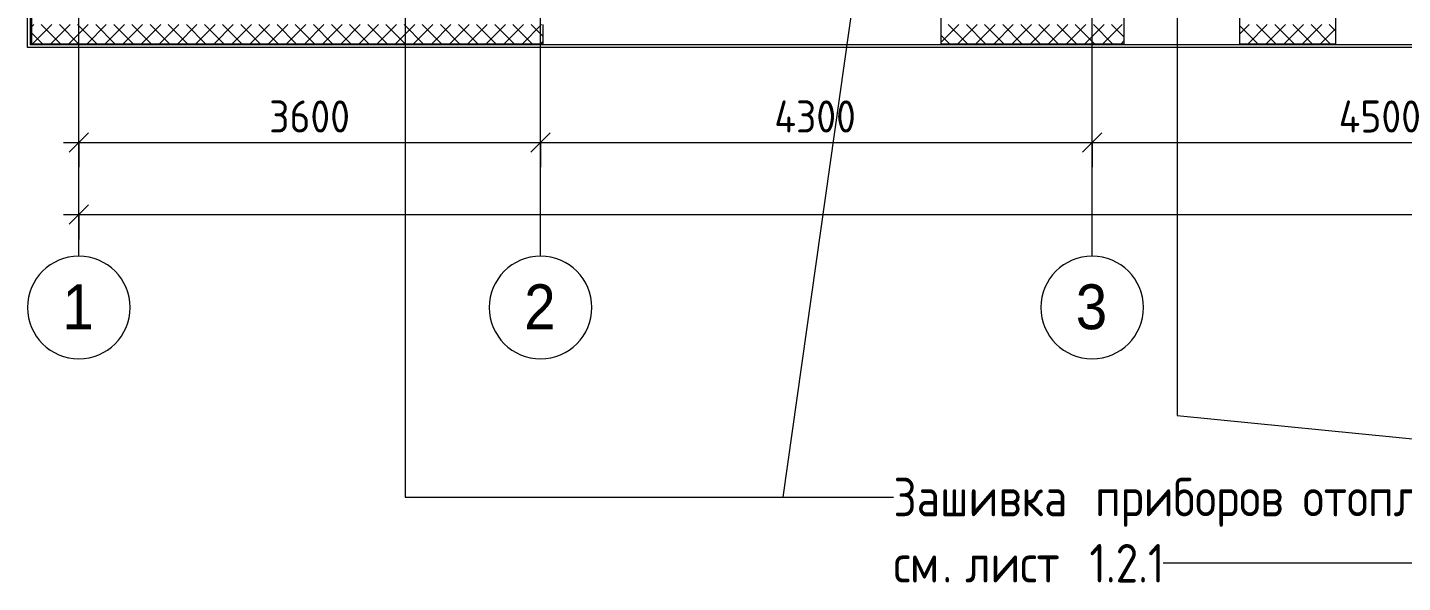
# Model space of a CAD drawing. Header units: millimetres. Extents: x -7229 to 193500, y -8553 to 29000.
# Drawn here: x 135483 to 146202, y -4450 to -123 of the extents above; entities that cross this region are included whole.
import ezdxf

# ---------------------------------------------------------------- set-up
doc = ezdxf.new("R2010")
doc.units = ezdxf.units.MM
for name, color, linetype, lineweight in [('A-ANNO-DIMS', 7, 'Continuous', 9), ('A-ANNO-DIMS-100', 7, 'Continuous', 9), ('A-WALL-1', 7, 'Continuous', 9), ('A-WALL-4', 7, 'Continuous', 13), ('G-ANNO-TEXT', 7, 'Continuous', 9), ('Оси', 7, 'Continuous', 9), ('Оси-1', 7, 'Continuous', 20)]:
    doc.layers.add(name, color=color, linetype=linetype, lineweight=lineweight)
doc.styles.add('Arial_1', font='arial.ttf', dxfattribs={"width": 0.9, "height": 350})
doc.styles.add('GOST Common_1', font='GOST_Common.ttf', dxfattribs={"width": 0.9, "height": 300})
doc.styles.add('ISOCPEUR_1', font='isocpeur.ttf', dxfattribs={"width": 0.9, "height": 250})
doc.dimstyles.new('ISO-2_5_0_9К_БОЛЬШОЙ', dxfattribs={"dimscale": 304.8, "dimtxt": 248.995294, "dimasz": 0.492126, "dimexe": 0.393701, "dimexo": 0.984252, "dimgap": 0, "dimtad": 1, "dimdec": 0, "dimrnd": 10, "dimzin": 0, "dimdsep": 46, "dimtxsty": 'ISOCPEUR_1', "dimblk1": 'OBLIQUE', "dimblk2": 'OBLIQUE', "dimsah": 1, "dimcen": 0.09, "dimdle": 0.393701, "dimazin": 0, "dimtfac": 1, "dimtdec": 4, "dimtix": 1, "dimtmove": 0, "dimatfit": 3, "dimfxl": 1, "dimtvp": 1, "dimtolj": 1, "dimtzin": 0, "dimarcsym": 2})

# ---------------------------------------------------------------- blocks, each defined once
blk = doc.blocks.new('Ось сетки - D8-29747960-План зашивки приборов отопления в осях 1-12')
at = {"layer": 'Оси-1'}
for start, end in [(360, 180), (180, 360)]:
    blk.add_arc((0, 0), 4, start, end, dxfattribs=at)
blk = doc.blocks.new('DIMBLOCK2-План зашивки приборов отопления в осях 1-12')
at = {"layer": 'A-ANNO-DIMS-100'}
for p, q in [((135883, -1213), (135883, -899)), ((139483, -1213), (139483, -899)), ((135763, -1019), (139483, -1019)), ((135883, -1019), (135883, -1213)), ((139483, -1019), (139483, -1213))]:
    blk.add_line(p, q, dxfattribs=at)
at = {"layer": 'A-ANNO-DIMS-100', "lineweight": 20}
for p, q in [((135883, -1019), (135958, -944)), ((139483, -1019), (139558, -944)), ((135883, -1019), (135808, -1094)), ((139483, -1019), (139408, -1094))]:
    blk.add_line(p, q, dxfattribs=at)
at = {"layer": 'A-ANNO-DIMS-100', "color": 0, "insert": (137367, -692), "char_height": 250, "width": 758.48, "attachment_point": 1, "line_spacing_factor": 1.149209, "style": 'ISOCPEUR_1'}
blk.add_mtext('3600', dxfattribs=at)
blk = doc.blocks.new('_Oblique')
at = {"color": 0, "linetype": 'ByBlock', "lineweight": -2}
blk.add_line((-0.5, -0.5), (0.5, 0.5), dxfattribs=at)
blk = doc.blocks.new('DIMBLOCK3-План зашивки приборов отопления в осях 1-12')
at = {"layer": 'A-ANNO-DIMS-100'}
for p, q in [((139483, -1213), (139483, -899)), ((143783, -1213), (143783, -899)), ((139483, -1019), (143783, -1019)), ((139483, -1019), (139483, -1213)), ((143783, -1019), (143783, -1213))]:
    blk.add_line(p, q, dxfattribs=at)
at = {"layer": 'A-ANNO-DIMS-100', "lineweight": 20}
for p, q in [((139483, -1019), (139558, -944)), ((143783, -1019), (143858, -944)), ((139483, -1019), (139408, -1094)), ((143783, -1019), (143708, -1094))]:
    blk.add_line(p, q, dxfattribs=at)
at = {"layer": 'A-ANNO-DIMS-100', "color": 0, "insert": (141305, -692), "char_height": 250, "width": 787.21, "attachment_point": 1, "line_spacing_factor": 1.149209, "style": 'ISOCPEUR_1'}
blk.add_mtext('4300', dxfattribs=at)
blk = doc.blocks.new('DIMBLOCK4-План зашивки приборов отопления в осях 1-12')
at = {"layer": 'A-ANNO-DIMS-100'}
for p, q in [((143783, -1213), (143783, -899)), ((148283, -1213), (148283, -899)), ((143783, -1019), (148283, -1019)), ((143783, -1019), (143783, -1213)), ((148283, -1019), (148283, -1213))]:
    blk.add_line(p, q, dxfattribs=at)
at = {"layer": 'A-ANNO-DIMS-100', "lineweight": 20}
for p, q in [((143783, -1019), (143858, -944)), ((148283, -1019), (148358, -944)), ((143783, -1019), (143708, -1094)), ((148283, -1019), (148208, -1094))]:
    blk.add_line(p, q, dxfattribs=at)
at = {"layer": 'A-ANNO-DIMS-100', "color": 0, "insert": (145705, -692), "char_height": 250, "width": 787.21, "attachment_point": 1, "line_spacing_factor": 1.149209, "style": 'ISOCPEUR_1'}
blk.add_mtext('4500', dxfattribs=at)
blk = doc.blocks.new('DIMBLOCK26-План зашивки приборов отопления в осях 1-12')
at = {"layer": 'A-ANNO-DIMS-100'}
for p, q in [((135883, -1775), (135883, -1461)), ((174083, -1775), (174083, -1461)), ((135763, -1581), (174203, -1581)), ((135883, -1581), (135883, -1775)), ((174083, -1581), (174083, -1775))]:
    blk.add_line(p, q, dxfattribs=at)
at = {"layer": 'A-ANNO-DIMS-100', "lineweight": 20}
for p, q in [((135883, -1581), (135808, -1656)), ((135883, -1581), (135958, -1506)), ((174083, -1581), (174008, -1656)), ((174083, -1581), (174158, -1506))]:
    blk.add_line(p, q, dxfattribs=at)
at = {"layer": 'A-ANNO-DIMS-100', "color": 0, "insert": (154588, -1254), "char_height": 250, "width": 948.1, "attachment_point": 1, "line_spacing_factor": 1.149209, "style": 'ISOCPEUR_1'}
blk.add_mtext('38200', dxfattribs=at)

msp = doc.modelspace()

# ---------------------------------------------------------------- hatches: boundary and pattern name
at = {"layer": 'A-WALL-1'}
h = msp.add_hatch(dxfattribs=at)
h.set_pattern_fill('FP_119', color=256, style=0, pattern_type=2)
h.set_pattern_definition([(45, (135772.9, 0), (-70.71068, 70.71068), []), (135, (135772.9, 0), (-70.71068, -70.71068), [])])
h.paths.add_polyline_path([(174055.5, -250), (174055.5, -100), (173762.9, -100), (173762.9, -250)])
h.paths.add_polyline_path([(163610.2, -250), (164082.6, -250), (164082.6, -100), (163082.9, -100), (163082.9, -250)])
h.paths.add_polyline_path([(168782.9, -250), (169642.9, -250), (169642.9, -100), (168782.9, -100), (168782.9, -197.6)])
h.paths.add_polyline_path([(171742.9, -250), (172862.9, -250), (172862.9, -100), (171742.9, -100), (171742.9, -190.3)])
h.paths.add_polyline_path([(152848.6, -250), (153032.9, -250), (153032.9, -100), (152282.9, -100), (152282.9, -250)])
h.paths.add_polyline_path([(164982.6, -250), (165982.9, -250), (165982.9, -100), (164982.6, -100), (164982.6, -207.1)])
h.paths.add_polyline_path([(161207.9, -250), (162182.9, -250), (162182.9, -100), (161207.9, -100), (161207.9, -216.5)])
h.paths.add_polyline_path([(158407.9, -250), (158407.9, -100), (157382.9, -100), (157382.9, -250), (158229.4, -250)])
h.paths.add_polyline_path([(144932.6, -250), (145682.9, -250), (145682.9, -100), (144932.6, -100), (144932.6, -118)])
h.paths.add_polyline_path([(147782.9, -250), (148532.9, -250), (148532.9, -100), (147782.9, -100), (147782.9, -249.9)])
h.paths.add_polyline_path([(156482.9, -250), (156482.9, -100), (155132.9, -100), (155132.9, -250), (155539, -250)])
h.paths.add_polyline_path([(150632.9, -250), (151382.9, -250), (151382.9, -100), (150632.9, -100), (150632.9, -242.8)])
h.paths.add_polyline_path([(138907.9, -250), (139502.9, -250), (139502.9, -100), (135512.9, -100), (135512.9, -250), (138790, -250)])
h.paths.add_polyline_path([(143432.9, -250), (144032.6, -250), (144032.6, -100), (142602.9, -100), (142602.9, -250)])

# ---------------------------------------------------------------- linework, layer by layer
for p, q in [((135482.9, -280), (135482.9, 3785)), ((135504.9, 3670), (135504.9, -258)), ((144932.6, 100), (144932.6, -258)), ((145682.9, -258), (145682.9, 100)), ((139502.9, -258), (139502.9, -100)), ((142602.9, -48), (142602.9, -258)), ((144032.6, -258), (144032.6, -48)), ((174055.5, -280), (135482.9, -280)), ((148532.9, -258), (135504.9, -258))]:
    msp.add_line(p, q, dxfattribs=at)
at = {"layer": 'A-WALL-4'}
for p, q in [((135509.9, 3670), (135509.9, -253)), ((135512.9, 3670), (135512.9, -250)), ((135509.9, -253), (139502.9, -253)), ((135512.9, -250), (139502.9, -250)), ((142602.9, -250), (144032.6, -250)), ((142602.9, -253), (144032.6, -253)), ((144932.6, -250), (145682.9, -250)), ((144932.6, -253), (145682.9, -253))]:
    msp.add_line(p, q, dxfattribs=at)
at = {"layer": 'G-ANNO-TEXT'}
for p, q in [((141979.4, 516.5), (141371, -3784)), ((144446.2, 528.8), (144446.2, -3147.5)), ((138426.5, 373.4), (138426.5, -3784)), ((144446.2, -3147.5), (148079, -3510.7)), ((138426.5, -3784), (142234.2, -3784)), ((141371, -3784), (142234.2, -3784)), ((153923.9, -4300), (144335.6, -4300))]:
    msp.add_line(p, q, dxfattribs=at)
at = {"layer": 'Оси'}
for p, q in [((135882.9, -1906.3), (135882.9, 593.7)), ((139482.9, -1906.3), (139482.9, 593.7)), ((143782.9, -1906.3), (143782.9, 593.7))]:
    msp.add_line(p, q, dxfattribs=at)

# ---------------------------------------------------------------- block references
at = {"layer": 'Оси-1', "xscale": 99.99999999999993, "yscale": 99.99999999999993, "zscale": 99.99999999999993}
for p in [(135882.9, -2306.3), (139482.9, -2306.3), (143782.9, -2306.3)]:
    msp.add_blockref('Ось сетки - D8-29747960-План зашивки приборов отопления в осях 1-12', p, dxfattribs=at)

# ---------------------------------------------------------------- texts
at = {"layer": 'G-ANNO-TEXT', "char_height": 300, "attachment_point": 1, "style": 'GOST Common_1'}
for s, insert, width in [('Зашивка', (142234.2, -3634), 1789.367), ('\\fGOST Common|b0|i0|c204|p34|;\\W.9; ', (143710.5, -3634), 115.443), ('приборов', (143805.8, -3634), 1847.088), ('\\fGOST Common|b0|i0|c204|p34|;\\W.9; ', (145329.8, -3634), 115.443), ('отопления', (145425, -3634), 2171.771), (' 1.2.1', (143597.4, -4150), 894.683), ('см', (142234.2, -4150), 461.772), ('лист', (142793.8, -4150), 974.05), ('. ', (142615.2, -4150), 216.456)]:
    msp.add_mtext(s, dxfattribs=dict(at, insert=insert, width=width))
at = {"layer": 'Оси', "char_height": 350, "width": 303.038, "attachment_point": 1, "style": 'Arial_1'}
for s, insert in [('\\fArial|b0|i0|c204|p34|;\\W.9;1', (135755.4, -2125.6)), ('\\fArial|b0|i0|c204|p34|;\\W.9;2', (139355.4, -2125.6)), ('\\fArial|b0|i0|c204|p34|;\\W.9;3', (143655.4, -2125.6))]:
    msp.add_mtext(s, dxfattribs=dict(at, insert=insert))

# ---------------------------------------------------------------- dimensions: what is measured, and where the dimension line sits
at = {"layer": 'A-ANNO-DIMS'}
for base, p1, p2, override, picture, middle in [((139482.9, -1018.9), (135882.9, -912.8), (139482.9, -912.8), {"dimpost": '<>', "dimfxl": 3599.999993}, 'DIMBLOCK2-План зашивки приборов отопления в осях 1-12', (137682.9, -893.9)), ((143782.9, -1018.9), (139482.9, -912.8), (143782.9, -912.8), {"dimpost": '<>', "dimfxl": 4299.999972}, 'DIMBLOCK3-План зашивки приборов отопления в осях 1-12', (141632.9, -893.9)), ((148282.9, -1018.9), (143782.9, -912.8), (148282.9, -912.8), {"dimpost": '<>', "dimfxl": 4500}, 'DIMBLOCK4-План зашивки приборов отопления в осях 1-12', (146032.9, -893.9)), ((174082.9, -1581), (135882.9, -1475), (174082.9, -1475), {"dimpost": '<>', "dimfxl": 38199.999966}, 'DIMBLOCK26-План зашивки приборов отопления в осях 1-12', (154982.9, -1456))]:
    dim = msp.add_linear_dim(base=base, p1=p1, p2=p2, dimstyle='ISO-2_5_0_9К_БОЛЬШОЙ', override=override, dxfattribs=at)
    dim.commit()
    dim.dimension.update_dxf_attribs({"geometry": picture, "text_midpoint": middle})

doc.saveas('drawing.dxf')
